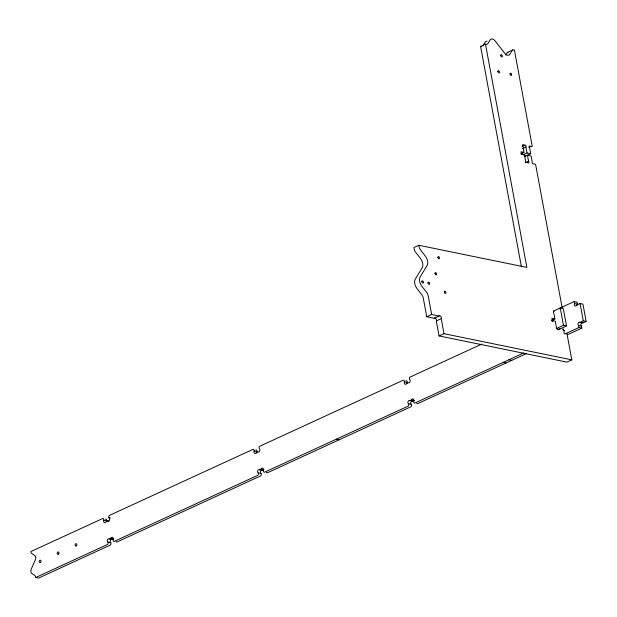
<?xml version="1.0" encoding="UTF-8"?>
<svg xmlns="http://www.w3.org/2000/svg" width="617" height="617" viewBox="0 0 617 617"><rect width="100%" height="100%" fill="white"/><g stroke="black" fill="none" stroke-linecap="round" stroke-linejoin="round"><path stroke-width="0.93" d="M552.716 321.095L551.891 320.462M552.331 321.118L551.937 320.524M552.238 321.156L551.853 320.285M436.35 320.84L436.389 320.771A1.766 1.033 65.3 0 0 435.209 318.063A1.419 0.833 65.3 0 0 434.538 318.11A2.499 1.465 65.3 0 1 434.237 318.295L426.74 316.752L423.262 297.996A4.635 2.723 65.3 0 0 421.812 294.764L416.922 288.471A6.964 4.088 65.3 0 1 415.218 279.293L422.229 267.701A6.964 4.088 65.3 0 0 420.524 258.523L415.627 252.23A4.635 2.723 65.3 0 1 414.184 248.998L413.914 247.54L418.827 245.273L526.872 267.4L485.494 44.146L480.574 46.406L521.427 266.837M482.903 45.928L485.155 42.203A5.514 3.239 65.3 0 1 487.068 41.169M505.809 55.06L507.159 52.823A3.671 2.152 65.3 0 1 508.03 52.175M441.271 318.573L441.302 318.511A1.766 1.033 65.3 0 0 440.129 315.804A1.419 0.833 65.3 0 0 439.451 315.85A2.499 1.465 65.3 0 1 439.15 316.027L434.237 318.295M554.182 311.269A1.211 0.71 65.3 0 0 553.387 311.608A1.211 0.71 65.3 0 0 553.765 312.989L554.868 318.927L551.899 318.318L552.315 320.57L553.071 320.732M507.737 52.275L512.658 50.008M522.082 145.828L524.527 145.242A1.211 0.71 65.3 0 1 525.645 145.473A1.211 0.71 65.3 0 1 525.939 147.062L527.041 153.001L530.689 153.749L529.594 147.81A1.211 0.71 65.3 0 1 529.301 146.221A1.211 0.71 65.3 0 1 530.419 146.445L531.553 146.684A1.211 0.71 65.3 0 0 532.132 145.72L514.408 50.077L513.599 49.915A3.671 2.152 65.3 0 0 512.079 50.555L509.827 54.288A5.514 3.239 65.3 0 1 504.714 53.239L495.189 40.984A5.514 3.239 65.3 0 0 490.075 39.935L487.823 43.668A3.671 2.152 65.3 0 1 486.304 44.308L485.494 44.146M522.067 146.368L524.527 145.242M522.661 148.566L525.939 147.062M528.777 147.201L530.419 146.445M520.717 153.88L523.995 152.376L522.9 146.437A1.211 0.71 65.3 0 1 522.599 144.848A1.211 0.71 65.3 0 1 523.717 145.072M523.764 154.505L527.041 153.001M524.18 156.757L530.689 153.749M525.275 162.695L528.561 161.184L527.458 155.245L531.106 155.993L532.209 161.932A1.211 0.71 65.3 0 0 532.502 163.52A1.211 0.71 65.3 0 0 533.62 163.752L534.754 163.983A1.211 0.71 65.3 0 1 535.757 165.271L562.126 307.567M426.74 316.752L431.661 314.493L439.15 316.027M443.993 333.674L441.217 318.688L436.304 320.956L439.08 335.933L443.993 333.674L571.82 359.858L566.969 333.697M481.8 344.07L410.097 377.064A1.211 0.895 -78.4 0 0 409.418 378.591L409.58 379.463A1.766 1.311 -78.4 0 1 410.012 381.8A1.766 1.311 -78.4 0 1 408.169 382.64L406.726 383.304A1.766 1.311 -78.4 0 1 404.883 384.152A1.766 1.311 -78.4 0 1 404.451 381.823L404.289 380.951A1.211 0.895 -78.4 0 0 403.194 380.234L259.788 446.222A1.211 0.895 -78.4 0 0 259.109 447.757L259.271 448.628A1.766 1.311 -78.4 0 1 259.703 450.958A1.766 1.311 -78.4 0 1 257.867 451.806L256.417 452.469A1.766 1.311 -78.4 0 1 254.582 453.318A1.766 1.311 -78.4 0 1 254.15 450.988L253.988 450.117A1.211 0.895 -78.4 0 0 252.893 449.4L109.487 515.38A1.211 0.895 -78.4 0 0 108.808 516.915L108.97 517.786A1.766 1.311 -78.4 0 1 109.402 520.116A1.766 1.311 -78.4 0 1 107.559 520.964L106.116 521.627A1.766 1.311 -78.4 0 1 104.273 522.476A1.766 1.311 -78.4 0 1 103.841 520.146L103.679 519.275A1.211 0.895 -78.4 0 0 102.584 518.558L30.881 551.552L31.02 552.277A2.314 1.72 -78.4 0 0 31.799 553.58L34.475 555.323A3.478 2.591 -78.4 0 1 35.331 559.912L31.243 569.144A3.478 2.591 -78.4 0 0 32.099 573.733L34.783 575.484A2.314 1.72 -78.4 0 1 35.555 576.779L35.693 577.512L38.555 578.098L110.258 545.104A1.211 0.895 -78.4 0 0 110.937 543.569L110.775 542.698A1.766 1.311 -78.4 0 1 110.343 540.369A1.766 1.311 -78.4 0 1 112.186 539.52L113.628 538.857A1.766 1.311 -78.4 0 1 113.729 538.656M553.418 311.13L560.251 307.983L563.298 308.608L566.506 325.915L557.961 329.848M577.203 305.384A1.766 1.311 -78.4 0 1 577.389 304.158L577.018 302.16L574.157 301.574L560.406 307.898A1.211 0.895 -78.4 0 0 559.742 308.793M567.1 334.082A1.211 0.895 -78.4 0 0 568.072 334.445L581.831 328.113L581.461 326.115A1.766 1.311 -78.4 0 1 581.029 323.786A1.766 1.311 -78.4 0 1 582.864 322.946L586.15 321.434L582.942 304.127L580.08 303.541L576.795 305.053A1.766 1.311 -78.4 0 1 574.959 305.901A1.766 1.311 -78.4 0 1 574.527 303.564L574.157 301.574M551.583 320.439L554.868 318.927M556.627 328.437L563.46 325.29L566.506 325.915M35.693 577.512L107.397 544.518A1.211 0.895 -78.4 0 0 108.075 542.983L107.913 542.112A1.766 1.311 -78.4 0 1 107.481 539.782A1.766 1.311 -78.4 0 1 109.325 538.934L110.767 538.271A1.766 1.311 -78.4 0 1 112.602 537.422A1.766 1.311 -78.4 0 1 113.034 539.752L113.196 540.623A1.211 0.895 -78.4 0 0 114.299 541.34L257.698 475.352A1.211 0.895 -78.4 0 0 258.384 473.817L258.222 472.946A1.766 1.311 -78.4 0 1 257.79 470.617A1.766 1.311 -78.4 0 1 259.626 469.776L261.076 469.105A1.766 1.311 -78.4 0 1 262.911 468.264A1.766 1.311 -78.4 0 1 263.343 470.594L263.505 471.465A1.211 0.895 -78.4 0 0 264.6 472.182L408.007 406.194A1.211 0.895 -78.4 0 0 408.685 404.659L408.523 403.788A1.766 1.311 -78.4 0 1 408.092 401.459A1.766 1.311 -78.4 0 1 409.935 400.61L411.377 399.947A1.766 1.311 -78.4 0 1 413.22 399.099A1.766 1.311 -78.4 0 1 413.652 401.428L413.814 402.299A1.211 0.895 -78.4 0 0 414.909 403.017L523.602 353.001M581.831 328.113L578.97 327.527L578.599 325.529A1.766 1.311 -78.4 0 1 578.168 323.2A1.766 1.311 -78.4 0 1 580.003 322.352L583.289 320.848L586.15 321.434M116.119 541.433A1.211 0.895 -78.4 0 0 117.161 541.927L260.559 475.938A1.211 0.895 -78.4 0 0 261.246 474.411L261.084 473.54A1.766 1.311 -78.4 0 1 260.652 471.203A1.766 1.311 -78.4 0 1 262.487 470.362L263.937 469.699L261.076 469.105M266.459 472.337A1.211 0.895 -78.4 0 0 267.462 472.769L410.868 406.78A1.211 0.895 -78.4 0 0 411.547 405.246L411.385 404.374A1.766 1.311 -78.4 0 1 410.953 402.045A1.766 1.311 -78.4 0 1 412.796 401.197L414.238 400.533A1.766 1.311 -78.4 0 1 414.339 400.333M578.97 327.527L565.211 333.859A1.211 0.895 -78.4 0 1 564.115 333.141L563.953 332.27A1.766 1.311 -78.4 0 0 562.858 329.779M526.463 353.587L417.771 403.603A1.211 0.895 -78.4 0 1 416.791 403.24M571.82 359.858L566.9 362.125L439.08 335.933M480.574 46.406L481.383 46.576M523.995 152.376L521.033 151.767L521.45 154.011L524.411 154.62L525.514 160.559A1.211 0.71 65.3 0 0 525.807 162.148A1.211 0.71 65.3 0 0 526.926 162.379L527.736 162.541A1.211 0.71 65.3 0 0 528.854 162.772A1.211 0.71 65.3 0 0 528.561 161.184M523.949 155.638L525.777 156.008M574.527 303.564L577.389 304.158M580.003 322.352L582.864 322.946M578.599 325.529L581.461 326.115M552.315 320.57L555.285 321.179L556.38 327.11A1.211 0.71 65.3 0 0 556.681 328.707A1.211 0.71 65.3 0 0 557.799 328.93L558.601 329.1A1.211 0.71 65.3 0 0 559.511 329.517A1.211 0.71 65.3 0 0 559.804 328.583M508.848 359.796L511.709 360.382M503.217 362.38L506.079 362.973M404.451 381.823L407.313 382.409A1.766 1.311 -78.4 0 0 407.12 383.419M411.377 399.947L414.238 400.533M409.935 400.61L412.796 401.197M408.523 403.788L411.385 404.374M336.311 439.181L339.173 439.767M254.15 450.988L257.011 451.575A1.766 1.311 -78.4 0 0 256.927 453.225M259.626 469.776L262.487 470.362M258.222 472.946L261.084 473.54M108.97 517.786L110.397 518.079M103.841 520.146L106.702 520.733A1.766 1.311 -78.4 0 0 106.502 521.627M107.559 520.964L108.993 521.257M110.767 538.271L113.628 538.857M109.325 538.934L112.186 539.52M107.913 542.112L110.775 542.698M552.477 320.624L552.793 321.11M580.08 303.541L583.289 320.848M560.251 307.983L563.46 325.29M521.65 152.715L521.967 154.412M418.827 245.273L419.097 246.731A4.635 2.723 65.3 0 0 420.547 249.97L425.445 256.263A6.964 4.088 65.3 0 1 427.149 265.441L420.138 277.033A6.964 4.088 65.3 0 0 421.843 286.211L426.733 292.497A4.635 2.723 65.3 0 1 428.183 295.736L431.661 314.493M407.313 382.409L407.151 381.537A1.211 0.895 -78.4 0 0 406.055 380.82M257.011 451.575L256.849 450.703A1.211 0.895 -78.4 0 0 255.754 449.986M106.702 520.733L106.54 519.861A1.211 0.895 -78.4 0 0 105.445 519.144M564.239 330.511A1.211 0.71 65.3 0 1 563.221 329.856A1.211 0.71 65.3 0 1 563.082 328.491M421.889 281.661A1.211 0.71 65.3 0 0 423.193 283.072A1.211 0.71 65.3 0 0 423.015 281.175A1.211 0.71 65.3 0 0 421.889 281.661M427.982 282.91A1.211 0.71 65.3 0 0 429.293 284.321A1.211 0.71 65.3 0 0 429.108 282.432A1.211 0.71 65.3 0 0 427.982 282.91M437.885 257.366A1.211 0.71 65.3 0 0 439.188 258.778A1.211 0.71 65.3 0 0 439.011 256.88A1.211 0.71 65.3 0 0 437.885 257.366M435 273.424A1.211 0.71 65.3 0 0 436.312 274.835A1.211 0.71 65.3 0 0 436.134 272.938A1.211 0.71 65.3 0 0 435 273.424M444.294 291.972A1.211 0.71 65.3 0 0 445.605 293.383A1.211 0.71 65.3 0 0 445.428 291.486A1.211 0.71 65.3 0 0 444.294 291.972M497.865 71.51A1.211 0.71 65.3 0 0 499.168 72.922A1.211 0.71 65.3 0 0 498.991 71.024A1.211 0.71 65.3 0 0 497.865 71.51M500.742 55.399A1.211 0.71 65.3 0 0 502.014 56.88A1.211 0.71 65.3 0 0 501.906 55.013A1.211 0.71 65.3 0 0 500.742 55.399M510.035 73.955A1.211 0.71 65.3 0 0 511.308 75.428A1.211 0.71 65.3 0 0 511.2 73.57A1.211 0.71 65.3 0 0 510.035 73.955M76.601 545.675A1.211 0.895 -78.4 0 0 76.269 543.708A1.211 0.895 -78.4 0 0 75.097 545.266A1.211 0.895 -78.4 0 0 76.601 545.675M58.661 553.927A1.211 0.895 -78.4 0 0 58.337 551.96A1.211 0.895 -78.4 0 0 57.165 553.518A1.211 0.895 -78.4 0 0 58.661 553.927M40.73 562.18A1.211 0.895 -78.4 0 0 40.406 560.213A1.211 0.895 -78.4 0 0 39.226 561.771A1.211 0.895 -78.4 0 0 40.73 562.18"/></g></svg>
